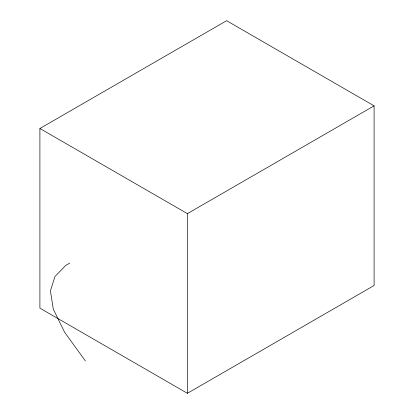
<?xml version="1.0" encoding="UTF-8"?>
<svg xmlns="http://www.w3.org/2000/svg" width="414" height="414" viewBox="0 0 414 414"><rect width="100%" height="100%" fill="white"/><g stroke="black" fill="none" stroke-linecap="round" stroke-linejoin="round"><path stroke-width="0.62" d="M39.904 128.495L226.608 20.7L374.096 105.849L374.096 285.505L187.392 393.3L39.904 308.151L39.904 128.495L187.392 213.645L374.096 105.849M69.775 263.133L65.852 265.296L54.943 276.531L50.42 290.882L53.297 309.18L64.615 332.256L85.393 360.941M187.392 213.645L187.392 393.3"/></g></svg>
